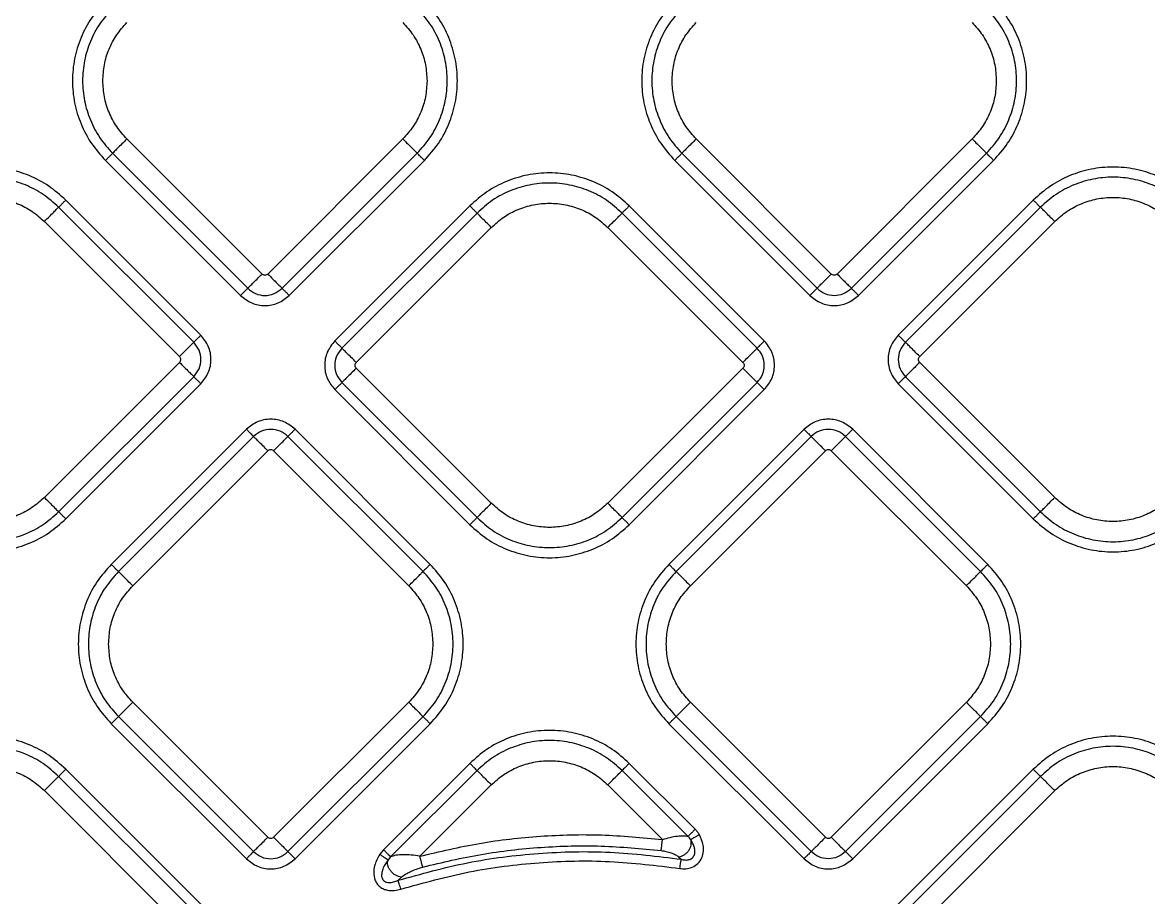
# Model space of a CAD drawing. Extents: x 400 to 501, y 484 to 634.
# Drawn here: x 434.14 to 439.63, y 547.49 to 551.76 of the extents above; entities that cross this region are included whole.
import ezdxf

# ---------------------------------------------------------------- set-up
doc = ezdxf.new("R2010")
doc.units = 0
doc.header["$MEASUREMENT"] = 0
doc.layers.add('DIM', color=3, linetype='Continuous')
doc.layers.add('GEOMETRY', color=3, linetype='Continuous', lineweight=25)

# ---------------------------------------------------------------- blocks, each defined once
blk = doc.blocks.new('2026 GRANDEE')
at = {"layer": 'GEOMETRY', "ltscale": 16}
for p, q in [((-15.1173, -46.3122), (-15.7761, -45.6533)), ((-14.4302, -45.6533), (-15.089, -46.3122)), ((-12.3408, -46.3121), (-12.9996, -45.6533)), ((-11.6537, -45.6533), (-12.3125, -46.3121)), ((-15.8459, -45.7231), (-15.187, -46.3819)), ((-15.0193, -46.3819), (-14.3605, -45.7231)), ((-13.0693, -45.723), (-12.4105, -46.3819)), ((-12.2428, -46.3819), (-11.584, -45.723)), ((-15.8807, -45.7579), (-15.2219, -46.4167)), ((-14.9844, -46.4168), (-14.3256, -45.7579)), ((-13.1042, -45.7579), (-12.4454, -46.4167)), ((-12.2079, -46.4167), (-11.5491, -45.7579)), ((-15.4154, -46.6103), (-16.0742, -45.9514)), ((-11.3555, -45.9514), (-12.0144, -46.6103)), ((-15.4503, -46.6451), (-16.1091, -45.9863)), ((-14.1036, -45.9799), (-14.7624, -46.6388)), ((-14.0687, -46.0148), (-14.7275, -46.6736)), ((-12.7023, -46.6736), (-13.3611, -46.0148)), ((-12.6674, -46.6388), (-13.3263, -45.9799)), ((-11.3207, -45.9863), (-11.9795, -46.6451)), ((-16.1788, -46.056), (-15.52, -46.7149)), ((-11.9098, -46.7149), (-11.251, -46.056)), ((-14.6578, -46.7434), (-13.999, -46.0845)), ((-13.4309, -46.0845), (-12.772, -46.7434)), ((-15.52, -46.7431), (-16.1788, -47.402)), ((-13.999, -47.4305), (-14.6578, -46.7716)), ((-12.772, -46.7716), (-13.4309, -47.4305)), ((-11.251, -47.402), (-11.9098, -46.7431)), ((-16.1091, -47.4717), (-15.4503, -46.8129)), ((-14.7275, -46.8414), (-14.0687, -47.5002)), ((-13.3611, -47.5002), (-12.7023, -46.8414)), ((-11.9795, -46.8129), (-11.3207, -47.4717)), ((-16.0742, -47.5066), (-15.4154, -46.8477)), ((-14.7624, -46.8762), (-14.1036, -47.5351)), ((-13.3263, -47.5351), (-12.6674, -46.8762)), ((-12.0144, -46.8477), (-11.3555, -47.5066)), ((-15.1934, -47.0698), (-15.8522, -47.7286)), ((-15.1585, -47.1046), (-15.8173, -47.7634)), ((-14.332, -47.7634), (-14.9908, -47.1046)), ((-14.2971, -47.7286), (-14.9559, -47.0698)), ((-12.4739, -47.0698), (-13.1327, -47.7286)), ((-12.439, -47.1046), (-13.0979, -47.7635)), ((-11.6125, -47.7635), (-12.2713, -47.1046)), ((-11.5776, -47.7286), (-12.2364, -47.0698)), ((-15.7476, -47.8332), (-15.0888, -47.1743)), ((-15.0605, -47.1743), (-14.4017, -47.8332)), ((-13.0281, -47.8332), (-12.3693, -47.1744)), ((-12.341, -47.1744), (-11.6822, -47.8332)), ((-15.0888, -49.0601), (-15.7476, -48.4013)), ((-14.4017, -48.4013), (-15.0605, -49.0601)), ((-12.3693, -49.0602), (-13.0281, -48.4013)), ((-11.6822, -48.4013), (-12.341, -49.0602)), ((-15.8173, -48.471), (-15.1585, -49.1299)), ((-14.9908, -49.1299), (-14.332, -48.471)), ((-13.0979, -48.4711), (-12.439, -49.1299)), ((-12.2713, -49.1299), (-11.6125, -48.4711)), ((-15.8522, -48.5059), (-15.1934, -49.1647)), ((-14.9559, -49.1647), (-14.2971, -48.5059)), ((-13.1327, -48.5059), (-12.4739, -49.1647)), ((-12.2364, -49.1648), (-11.5776, -48.5059)), ((-14.1035, -48.6994), (-14.5248, -49.1207)), ((-13.0047, -49.021), (-13.3262, -48.6994)), ((-15.4503, -49.4216), (-16.1091, -48.7628)), ((-15.4154, -49.3868), (-16.0743, -48.7279)), ((-14.0687, -48.7343), (-14.4899, -49.1555)), ((-13.0396, -49.0558), (-13.3611, -48.7343)), ((-11.3556, -48.7279), (-12.0144, -49.3868)), ((-11.3207, -48.7628), (-11.9795, -49.4216)), ((-14.3475, -49.1526), (-13.999, -48.804)), ((-13.4308, -48.804), (-13.1642, -49.0707)), ((-16.1789, -48.8325), (-15.52, -49.4914)), ((-11.9098, -49.4914), (-11.251, -48.8325)), ((-14.5248, -49.1207), (-14.5431, -49.1431)), ((-14.4899, -49.1555), (-14.5023, -49.1698)), ((-13.0854, -49.1549), (-13.0726, -49.1673)), ((-14.4536, -49.2697), (-14.4375, -49.2539))]:
    blk.add_line(p, q, dxfattribs=at)
for points in [[(-15.8807, -44.9806), (-15.9047, -45.0075), (-15.9527, -45.0613), (-16.003, -45.1578), (-16.0347, -45.2613), (-16.0452, -45.3693), (-16.0347, -45.4772), (-16.003, -45.5808), (-15.9527, -45.6773), (-15.9047, -45.731), (-15.8807, -45.7579)], [(-15.8459, -45.0155), (-15.8677, -45.04), (-15.9114, -45.0889), (-15.9571, -45.1767), (-15.986, -45.271), (-15.9956, -45.3693), (-15.986, -45.4675), (-15.9571, -45.5618), (-15.9114, -45.6496), (-15.8677, -45.6986), (-15.8459, -45.7231)], [(-14.3605, -45.7231), (-14.3386, -45.6986), (-14.2949, -45.6496), (-14.2492, -45.5618), (-14.2203, -45.4675), (-14.2107, -45.3693), (-14.2203, -45.271), (-14.2492, -45.1767), (-14.2949, -45.0889), (-14.3386, -45.04), (-14.3605, -45.0155)], [(-14.3256, -45.7579), (-14.3016, -45.731), (-14.2536, -45.6773), (-14.2034, -45.5808), (-14.1717, -45.4772), (-14.1611, -45.3693), (-14.1717, -45.2613), (-14.2034, -45.1578), (-14.2536, -45.0613), (-14.3016, -45.0075), (-14.3256, -44.9806)], [(-13.1042, -44.9806), (-13.1282, -45.0075), (-13.1762, -45.0612), (-13.2264, -45.1577), (-13.2582, -45.2613), (-13.2687, -45.3692), (-13.2582, -45.4772), (-13.2264, -45.5807), (-13.1762, -45.6772), (-13.1282, -45.731), (-13.1042, -45.7579)], [(-13.0693, -45.0154), (-13.0912, -45.0399), (-13.1349, -45.0889), (-13.1806, -45.1767), (-13.2095, -45.271), (-13.2191, -45.3692), (-13.2095, -45.4675), (-13.1806, -45.5618), (-13.1349, -45.6496), (-13.0912, -45.6986), (-13.0693, -45.723)], [(-11.584, -45.723), (-11.5621, -45.6986), (-11.5184, -45.6496), (-11.4727, -45.5618), (-11.4438, -45.4675), (-11.4342, -45.3692), (-11.4438, -45.271), (-11.4727, -45.1767), (-11.5184, -45.0889), (-11.5621, -45.0399), (-11.584, -45.0154)], [(-11.5491, -45.7579), (-11.5251, -45.731), (-11.4771, -45.6772), (-11.4269, -45.5807), (-11.3951, -45.4772), (-11.3846, -45.3692), (-11.3951, -45.2613), (-11.4269, -45.1577), (-11.4771, -45.0612), (-11.5251, -45.0075), (-11.5491, -44.9806)], [(-15.8938, -45.3693), (-15.8923, -45.343), (-15.8893, -45.2904), (-15.8653, -45.2147), (-15.8288, -45.1441), (-15.7937, -45.1049), (-15.7761, -45.0852)], [(-14.4302, -45.0852), (-14.4126, -45.1049), (-14.3775, -45.1441), (-14.341, -45.2147), (-14.317, -45.2904), (-14.314, -45.343), (-14.3125, -45.3693)], [(-13.1173, -45.3692), (-13.1158, -45.3429), (-13.1128, -45.2903), (-13.0888, -45.2146), (-13.0523, -45.1441), (-13.0172, -45.1048), (-12.9996, -45.0852)], [(-11.6537, -45.0852), (-11.6361, -45.1048), (-11.601, -45.1441), (-11.5645, -45.2146), (-11.5405, -45.2903), (-11.5375, -45.3429), (-11.536, -45.3692)], [(-15.7761, -45.6533), (-15.7937, -45.6337), (-15.8288, -45.5944), (-15.8653, -45.5239), (-15.8893, -45.4482), (-15.8923, -45.3956), (-15.8938, -45.3693)], [(-14.3125, -45.3693), (-14.314, -45.3956), (-14.317, -45.4482), (-14.341, -45.5239), (-14.3775, -45.5944), (-14.4126, -45.6337), (-14.4302, -45.6533)], [(-12.9996, -45.6533), (-13.0172, -45.6337), (-13.0523, -45.5944), (-13.0888, -45.5238), (-13.1128, -45.4481), (-13.1158, -45.3955), (-13.1173, -45.3692)], [(-11.536, -45.3692), (-11.5375, -45.3955), (-11.5405, -45.4481), (-11.5645, -45.5238), (-11.601, -45.5944), (-11.6361, -45.6337), (-11.6537, -45.6533)], [(-15.7761, -45.6533), (-15.7844, -45.6616), (-15.801, -45.6782), (-15.8226, -45.6998), (-15.8392, -45.7164), (-15.8436, -45.7208), (-15.8459, -45.7231)], [(-14.4302, -45.6533), (-14.4219, -45.6616), (-14.4054, -45.6782), (-14.3837, -45.6998), (-14.3671, -45.7164), (-14.3627, -45.7208), (-14.3605, -45.7231)], [(-12.9996, -45.6533), (-13.0079, -45.6616), (-13.0245, -45.6781), (-13.0461, -45.6998), (-13.0627, -45.7164), (-13.0671, -45.7208), (-13.0693, -45.723)], [(-11.6537, -45.6533), (-11.6454, -45.6616), (-11.6288, -45.6781), (-11.6072, -45.6998), (-11.5906, -45.7164), (-11.5862, -45.7208), (-11.584, -45.723)], [(-15.8807, -45.7579), (-15.8766, -45.7538), (-15.8683, -45.7455), (-15.8575, -45.7347), (-15.8492, -45.7264), (-15.847, -45.7242), (-15.8459, -45.7231)], [(-14.3256, -45.7579), (-14.3297, -45.7538), (-14.338, -45.7455), (-14.3488, -45.7347), (-14.3571, -45.7264), (-14.3594, -45.7242), (-14.3605, -45.7231)], [(-13.1042, -45.7579), (-13.1001, -45.7537), (-13.0918, -45.7455), (-13.081, -45.7346), (-13.0727, -45.7263), (-13.0705, -45.7241), (-13.0693, -45.723)], [(-11.5491, -45.7579), (-11.5532, -45.7537), (-11.5615, -45.7455), (-11.5723, -45.7346), (-11.5806, -45.7263), (-11.5828, -45.7241), (-11.584, -45.723)], [(-16.0742, -45.9514), (-16.1011, -45.9274), (-16.1549, -45.8795), (-16.2514, -45.8292), (-16.3549, -45.7975), (-16.4629, -45.7869), (-16.5709, -45.7975), (-16.6744, -45.8292), (-16.7709, -45.8795), (-16.8247, -45.9274), (-16.8515, -45.9514)], [(-10.5782, -45.9514), (-10.6051, -45.9274), (-10.6589, -45.8795), (-10.7554, -45.8292), (-10.8589, -45.7975), (-10.9669, -45.7869), (-11.0749, -45.7975), (-11.1784, -45.8292), (-11.2749, -45.8795), (-11.3287, -45.9274), (-11.3555, -45.9514)], [(-16.1091, -45.9863), (-16.1336, -45.9645), (-16.1825, -45.9208), (-16.2704, -45.875), (-16.3646, -45.8462), (-16.4629, -45.8366), (-16.5612, -45.8462), (-16.6554, -45.875), (-16.7433, -45.9208), (-16.7922, -45.9645), (-16.8167, -45.9863)], [(-13.3263, -45.9799), (-13.3532, -45.956), (-13.4069, -45.908), (-13.5034, -45.8577), (-13.607, -45.826), (-13.7149, -45.8154), (-13.8229, -45.826), (-13.9264, -45.8577), (-14.0229, -45.908), (-14.0767, -45.956), (-14.1036, -45.9799)], [(-10.6131, -45.9863), (-10.6376, -45.9645), (-10.6865, -45.9208), (-10.7744, -45.875), (-10.8686, -45.8462), (-10.9669, -45.8366), (-11.0652, -45.8462), (-11.1594, -45.875), (-11.2473, -45.9208), (-11.2962, -45.9645), (-11.3207, -45.9863)], [(-13.3611, -46.0148), (-13.3856, -45.993), (-13.4346, -45.9493), (-13.5224, -45.9035), (-13.6166, -45.8747), (-13.7149, -45.8651), (-13.8132, -45.8747), (-13.9075, -45.9035), (-13.9953, -45.9493), (-14.0442, -45.993), (-14.0687, -46.0148)], [(-16.747, -46.056), (-16.7273, -46.0385), (-16.688, -46.0034), (-16.6175, -45.9667), (-16.5418, -45.9435), (-16.4629, -45.9358), (-16.384, -45.9435), (-16.3083, -45.9667), (-16.2378, -46.0034), (-16.1985, -46.0385), (-16.1788, -46.056)], [(-16.0742, -45.9514), (-16.0784, -45.9556), (-16.0867, -45.9639), (-16.0975, -45.9747), (-16.1058, -45.983), (-16.108, -45.9852), (-16.1091, -45.9863)], [(-11.3555, -45.9514), (-11.3514, -45.9556), (-11.3431, -45.9639), (-11.3323, -45.9747), (-11.324, -45.983), (-11.3218, -45.9852), (-11.3207, -45.9863)], [(-11.251, -46.056), (-11.2313, -46.0385), (-11.192, -46.0034), (-11.1215, -45.9667), (-11.0458, -45.9435), (-10.9669, -45.9358), (-10.888, -45.9435), (-10.8123, -45.9667), (-10.7418, -46.0034), (-10.7025, -46.0385), (-10.6828, -46.056)], [(-16.1788, -46.056), (-16.1705, -46.0477), (-16.154, -46.0312), (-16.1323, -46.0095), (-16.1157, -45.9929), (-16.1113, -45.9885), (-16.1091, -45.9863)], [(-14.1036, -45.9799), (-14.0994, -45.9841), (-14.0912, -45.9924), (-14.0803, -46.0032), (-14.072, -46.0115), (-14.0698, -46.0137), (-14.0687, -46.0148)], [(-13.999, -46.0845), (-14.0073, -46.0763), (-14.0238, -46.0597), (-14.0455, -46.038), (-14.0621, -46.0214), (-14.0665, -46.017), (-14.0687, -46.0148)], [(-13.999, -46.0845), (-13.9793, -46.067), (-13.94, -46.0319), (-13.8695, -45.9952), (-13.7938, -45.972), (-13.7149, -45.9643), (-13.636, -45.972), (-13.5603, -45.9952), (-13.4898, -46.0319), (-13.4505, -46.067), (-13.4309, -46.0845)], [(-13.4309, -46.0845), (-13.4226, -46.0763), (-13.406, -46.0597), (-13.3844, -46.038), (-13.3678, -46.0214), (-13.3633, -46.017), (-13.3611, -46.0148)], [(-13.3263, -45.9799), (-13.3304, -45.9841), (-13.3387, -45.9924), (-13.3495, -46.0032), (-13.3578, -46.0115), (-13.36, -46.0137), (-13.3611, -46.0148)], [(-11.251, -46.056), (-11.2592, -46.0477), (-11.2758, -46.0312), (-11.2974, -46.0095), (-11.314, -45.9929), (-11.3185, -45.9885), (-11.3207, -45.9863)], [(-15.187, -46.3819), (-15.1848, -46.3797), (-15.1804, -46.3753), (-15.1638, -46.3587), (-15.1421, -46.337), (-15.1256, -46.3204), (-15.1173, -46.3122)], [(-15.089, -46.3122), (-15.0807, -46.3204), (-15.0642, -46.337), (-15.0425, -46.3587), (-15.0259, -46.3753), (-15.0215, -46.3797), (-15.0193, -46.3819)], [(-12.4105, -46.3819), (-12.4083, -46.3796), (-12.4039, -46.3752), (-12.3873, -46.3586), (-12.3656, -46.337), (-12.3491, -46.3204), (-12.3408, -46.3121)], [(-12.3125, -46.3121), (-12.3042, -46.3204), (-12.2877, -46.337), (-12.266, -46.3586), (-12.2494, -46.3752), (-12.245, -46.3796), (-12.2428, -46.3819)], [(-15.187, -46.3819), (-15.1881, -46.383), (-15.1903, -46.3852), (-15.1986, -46.3935), (-15.2095, -46.4043), (-15.2177, -46.4126), (-15.2219, -46.4167)], [(-14.9844, -46.4167), (-14.9886, -46.4126), (-14.9969, -46.4043), (-15.0077, -46.3935), (-15.016, -46.3852), (-15.0182, -46.383), (-15.0193, -46.3819)], [(-12.4105, -46.3819), (-12.4116, -46.383), (-12.4138, -46.3852), (-12.4221, -46.3935), (-12.433, -46.4043), (-12.4412, -46.4126), (-12.4454, -46.4167)], [(-12.2079, -46.4167), (-12.2121, -46.4126), (-12.2203, -46.4043), (-12.2312, -46.3935), (-12.2395, -46.3852), (-12.2417, -46.383), (-12.2428, -46.3819)], [(-15.4154, -46.6103), (-15.4195, -46.6144), (-15.4278, -46.6227), (-15.4387, -46.6335), (-15.447, -46.6418), (-15.4492, -46.644), (-15.4503, -46.6451)], [(-12.0144, -46.6103), (-12.0102, -46.6144), (-12.002, -46.6227), (-11.9911, -46.6335), (-11.9828, -46.6418), (-11.9806, -46.644), (-11.9795, -46.6451)], [(-15.52, -46.7149), (-15.5117, -46.7066), (-15.4952, -46.69), (-15.4735, -46.6684), (-15.4569, -46.6518), (-15.4525, -46.6473), (-15.4503, -46.6451)], [(-14.7624, -46.6388), (-14.7583, -46.6429), (-14.75, -46.6512), (-14.7392, -46.662), (-14.7309, -46.6703), (-14.7287, -46.6725), (-14.7275, -46.6736)], [(-14.6578, -46.7434), (-14.6661, -46.7351), (-14.6827, -46.7185), (-14.7043, -46.6969), (-14.7209, -46.6803), (-14.7253, -46.6759), (-14.7275, -46.6736)], [(-12.772, -46.7434), (-12.7637, -46.7351), (-12.7472, -46.7185), (-12.7255, -46.6969), (-12.7089, -46.6803), (-12.7045, -46.6759), (-12.7023, -46.6736)], [(-12.6674, -46.6388), (-12.6716, -46.6429), (-12.6799, -46.6512), (-12.6907, -46.662), (-12.699, -46.6703), (-12.7012, -46.6725), (-12.7023, -46.6736)], [(-11.9098, -46.7149), (-11.9181, -46.7066), (-11.9346, -46.69), (-11.9563, -46.6684), (-11.9729, -46.6518), (-11.9773, -46.6473), (-11.9795, -46.6451)], [(-15.52, -46.7431), (-15.5117, -46.7514), (-15.4952, -46.768), (-15.4735, -46.7896), (-15.4569, -46.8062), (-15.4525, -46.8106), (-15.4503, -46.8129)], [(-14.6578, -46.7716), (-14.6661, -46.7799), (-14.6827, -46.7965), (-14.7043, -46.8181), (-14.7209, -46.8347), (-14.7253, -46.8392), (-14.7275, -46.8414)], [(-12.772, -46.7716), (-12.7637, -46.7799), (-12.7472, -46.7965), (-12.7255, -46.8181), (-12.7089, -46.8347), (-12.7045, -46.8392), (-12.7023, -46.8414)], [(-11.9098, -46.7431), (-11.9181, -46.7514), (-11.9346, -46.768), (-11.9563, -46.7896), (-11.9729, -46.8062), (-11.9773, -46.8106), (-11.9795, -46.8129)], [(-15.4154, -46.8477), (-15.4195, -46.8436), (-15.4278, -46.8353), (-15.4387, -46.8245), (-15.447, -46.8162), (-15.4492, -46.814), (-15.4503, -46.8129)], [(-14.7624, -46.8762), (-14.7583, -46.8721), (-14.75, -46.8638), (-14.7392, -46.853), (-14.7309, -46.8447), (-14.7287, -46.8425), (-14.7275, -46.8414)], [(-12.6674, -46.8762), (-12.6716, -46.8721), (-12.6799, -46.8638), (-12.6907, -46.853), (-12.699, -46.8447), (-12.7012, -46.8425), (-12.7023, -46.8414)], [(-12.0144, -46.8477), (-12.0102, -46.8436), (-12.002, -46.8353), (-11.9911, -46.8245), (-11.9828, -46.8162), (-11.9806, -46.814), (-11.9795, -46.8129)], [(-15.1934, -47.0698), (-15.1892, -47.0739), (-15.181, -47.0822), (-15.1701, -47.093), (-15.1618, -47.1013), (-15.1596, -47.1035), (-15.1585, -47.1046)], [(-15.0888, -47.1743), (-15.0971, -47.1661), (-15.1136, -47.1495), (-15.1353, -47.1278), (-15.1519, -47.1113), (-15.1563, -47.1068), (-15.1585, -47.1046)], [(-15.0605, -47.1743), (-15.0522, -47.1661), (-15.0357, -47.1495), (-15.014, -47.1278), (-14.9974, -47.1113), (-14.993, -47.1068), (-14.9908, -47.1046)], [(-14.9559, -47.0698), (-14.9601, -47.0739), (-14.9683, -47.0822), (-14.9792, -47.093), (-14.9875, -47.1013), (-14.9897, -47.1035), (-14.9908, -47.1046)], [(-12.4739, -47.0698), (-12.4697, -47.0739), (-12.4615, -47.0822), (-12.4506, -47.093), (-12.4423, -47.1013), (-12.4401, -47.1035), (-12.439, -47.1046)], [(-12.3693, -47.1744), (-12.3776, -47.1661), (-12.3941, -47.1495), (-12.4158, -47.1279), (-12.4324, -47.1113), (-12.4368, -47.1069), (-12.439, -47.1046)], [(-12.341, -47.1744), (-12.3327, -47.1661), (-12.3162, -47.1495), (-12.2945, -47.1279), (-12.2779, -47.1113), (-12.2735, -47.1069), (-12.2713, -47.1046)], [(-12.2364, -47.0698), (-12.2406, -47.0739), (-12.2489, -47.0822), (-12.2597, -47.093), (-12.268, -47.1013), (-12.2702, -47.1035), (-12.2713, -47.1046)], [(-16.1788, -47.402), (-16.1985, -47.4195), (-16.2378, -47.4546), (-16.3083, -47.4913), (-16.384, -47.5145), (-16.4629, -47.5222), (-16.5418, -47.5145), (-16.6175, -47.4913), (-16.688, -47.4546), (-16.7273, -47.4195), (-16.747, -47.402)], [(-16.1788, -47.402), (-16.1705, -47.4102), (-16.154, -47.4268), (-16.1323, -47.4485), (-16.1157, -47.4651), (-16.1113, -47.4695), (-16.1091, -47.4717)], [(-14.0687, -47.5002), (-14.0665, -47.498), (-14.0621, -47.4936), (-14.0455, -47.477), (-14.0238, -47.4553), (-14.0073, -47.4388), (-13.999, -47.4305)], [(-13.4309, -47.4305), (-13.4505, -47.448), (-13.4898, -47.4831), (-13.5603, -47.5198), (-13.636, -47.543), (-13.7149, -47.5507), (-13.7938, -47.543), (-13.8695, -47.5198), (-13.94, -47.4831), (-13.9793, -47.448), (-13.999, -47.4305)], [(-13.4309, -47.4305), (-13.4226, -47.4388), (-13.406, -47.4553), (-13.3844, -47.477), (-13.3678, -47.4936), (-13.3633, -47.498), (-13.3611, -47.5002)], [(-11.3207, -47.4717), (-11.3185, -47.4695), (-11.314, -47.4651), (-11.2974, -47.4485), (-11.2758, -47.4268), (-11.2592, -47.4102), (-11.251, -47.402)], [(-10.6828, -47.402), (-10.7025, -47.4195), (-10.7418, -47.4546), (-10.8123, -47.4913), (-10.888, -47.5145), (-10.9669, -47.5222), (-11.0458, -47.5145), (-11.1215, -47.4913), (-11.192, -47.4546), (-11.2313, -47.4195), (-11.251, -47.402)], [(-16.8167, -47.4717), (-16.7922, -47.4935), (-16.7433, -47.5372), (-16.6554, -47.583), (-16.5612, -47.6118), (-16.4629, -47.6214), (-16.3646, -47.6118), (-16.2704, -47.583), (-16.1825, -47.5372), (-16.1336, -47.4935), (-16.1091, -47.4717)], [(-16.0742, -47.5066), (-16.0784, -47.5024), (-16.0867, -47.4941), (-16.0975, -47.4833), (-16.1058, -47.475), (-16.108, -47.4728), (-16.1091, -47.4717)], [(-14.0687, -47.5002), (-14.0698, -47.5013), (-14.072, -47.5035), (-14.0803, -47.5118), (-14.0912, -47.5226), (-14.0994, -47.5309), (-14.1036, -47.5351)], [(-14.0687, -47.5002), (-14.0442, -47.522), (-13.9953, -47.5657), (-13.9075, -47.6115), (-13.8132, -47.6403), (-13.7149, -47.6499), (-13.6166, -47.6403), (-13.5224, -47.6115), (-13.4346, -47.5657), (-13.3856, -47.522), (-13.3611, -47.5002)], [(-13.3263, -47.5351), (-13.3304, -47.5309), (-13.3387, -47.5226), (-13.3495, -47.5118), (-13.3578, -47.5035), (-13.36, -47.5013), (-13.3611, -47.5002)], [(-11.3207, -47.4717), (-11.3218, -47.4728), (-11.324, -47.475), (-11.3323, -47.4833), (-11.3431, -47.4941), (-11.3514, -47.5024), (-11.3555, -47.5066)], [(-11.3207, -47.4717), (-11.2962, -47.4935), (-11.2473, -47.5372), (-11.1594, -47.583), (-11.0652, -47.6118), (-10.9669, -47.6214), (-10.8686, -47.6118), (-10.7744, -47.583), (-10.6865, -47.5372), (-10.6376, -47.4935), (-10.6131, -47.4717)], [(-16.8515, -47.5066), (-16.8247, -47.5305), (-16.7709, -47.5785), (-16.6744, -47.6288), (-16.5709, -47.6605), (-16.4629, -47.6711), (-16.3549, -47.6605), (-16.2514, -47.6288), (-16.1549, -47.5785), (-16.1011, -47.5305), (-16.0742, -47.5066)], [(-14.1036, -47.5351), (-14.0767, -47.5591), (-14.0229, -47.607), (-13.9264, -47.6573), (-13.8229, -47.689), (-13.7149, -47.6996), (-13.607, -47.689), (-13.5034, -47.6573), (-13.4069, -47.607), (-13.3532, -47.5591), (-13.3263, -47.5351)], [(-11.3555, -47.5066), (-11.3287, -47.5305), (-11.2749, -47.5785), (-11.1784, -47.6288), (-11.0749, -47.6605), (-10.9669, -47.6711), (-10.8589, -47.6605), (-10.7554, -47.6288), (-10.6589, -47.5785), (-10.6051, -47.5305), (-10.5782, -47.5066)], [(-15.8522, -47.7286), (-15.8762, -47.7555), (-15.9242, -47.8092), (-15.9744, -47.9057), (-16.0062, -48.0093), (-16.0167, -48.1172), (-16.0062, -48.2252), (-15.9744, -48.3287), (-15.9242, -48.4252), (-15.8762, -48.479), (-15.8522, -48.5059)], [(-15.8173, -47.7634), (-15.8392, -47.7879), (-15.8829, -47.8369), (-15.9286, -47.9247), (-15.9575, -48.019), (-15.9671, -48.1172), (-15.9575, -48.2155), (-15.9286, -48.3098), (-15.8829, -48.3976), (-15.8392, -48.4466), (-15.8173, -48.471)], [(-15.8522, -47.7286), (-15.8481, -47.7327), (-15.8398, -47.741), (-15.829, -47.7518), (-15.8207, -47.7601), (-15.8185, -47.7623), (-15.8173, -47.7634)], [(-15.7476, -47.8332), (-15.7559, -47.8249), (-15.7725, -47.8083), (-15.7941, -47.7867), (-15.8107, -47.7701), (-15.8151, -47.7657), (-15.8173, -47.7634)], [(-14.4017, -47.8332), (-14.3934, -47.8249), (-14.3768, -47.8083), (-14.3552, -47.7867), (-14.3386, -47.7701), (-14.3342, -47.7657), (-14.332, -47.7634)], [(-14.2971, -47.7286), (-14.3012, -47.7327), (-14.3095, -47.741), (-14.3203, -47.7518), (-14.3286, -47.7601), (-14.3308, -47.7623), (-14.332, -47.7634)], [(-14.332, -48.471), (-14.3101, -48.4466), (-14.2664, -48.3976), (-14.2207, -48.3098), (-14.1918, -48.2155), (-14.1822, -48.1172), (-14.1918, -48.019), (-14.2207, -47.9247), (-14.2664, -47.8369), (-14.3101, -47.7879), (-14.332, -47.7634)], [(-14.2971, -48.5059), (-14.2731, -48.479), (-14.2251, -48.4252), (-14.1749, -48.3287), (-14.1431, -48.2252), (-14.1326, -48.1172), (-14.1431, -48.0093), (-14.1749, -47.9057), (-14.2251, -47.8092), (-14.2731, -47.7555), (-14.2971, -47.7286)], [(-13.1327, -47.7286), (-13.1567, -47.7555), (-13.2047, -47.8093), (-13.255, -47.9058), (-13.2867, -48.0093), (-13.2972, -48.1173), (-13.2867, -48.2252), (-13.255, -48.3288), (-13.2047, -48.4253), (-13.1567, -48.479), (-13.1327, -48.5059)], [(-13.0979, -47.7635), (-13.1197, -47.788), (-13.1634, -47.8369), (-13.2091, -47.9247), (-13.238, -48.019), (-13.2476, -48.1173), (-13.238, -48.2155), (-13.2091, -48.3098), (-13.1634, -48.3976), (-13.1197, -48.4466), (-13.0979, -48.4711)], [(-13.0979, -47.7635), (-13.099, -47.7624), (-13.1012, -47.7602), (-13.1095, -47.7519), (-13.1203, -47.741), (-13.1286, -47.7328), (-13.1327, -47.7286)], [(-13.0979, -47.7635), (-13.0956, -47.7657), (-13.0912, -47.7701), (-13.0746, -47.7867), (-13.053, -47.8084), (-13.0364, -47.8249), (-13.0281, -47.8332)], [(-11.6822, -47.8332), (-11.6739, -47.8249), (-11.6574, -47.8084), (-11.6357, -47.7867), (-11.6191, -47.7701), (-11.6147, -47.7657), (-11.6125, -47.7635)], [(-11.5776, -47.7286), (-11.5817, -47.7328), (-11.59, -47.741), (-11.6008, -47.7519), (-11.6091, -47.7602), (-11.6114, -47.7624), (-11.6125, -47.7635)], [(-11.6125, -48.4711), (-11.5906, -48.4466), (-11.5469, -48.3976), (-11.5012, -48.3098), (-11.4723, -48.2155), (-11.4627, -48.1173), (-11.4723, -48.019), (-11.5012, -47.9247), (-11.5469, -47.8369), (-11.5906, -47.788), (-11.6125, -47.7635)], [(-11.5776, -48.5059), (-11.5536, -48.479), (-11.5056, -48.4253), (-11.4554, -48.3288), (-11.4237, -48.2252), (-11.4131, -48.1173), (-11.4237, -48.0093), (-11.4554, -47.9058), (-11.5056, -47.8093), (-11.5536, -47.7555), (-11.5776, -47.7286)], [(-15.8653, -48.1172), (-15.8638, -48.0909), (-15.8608, -48.0383), (-15.8368, -47.9626), (-15.8003, -47.8921), (-15.7652, -47.8528), (-15.7476, -47.8332)], [(-14.4017, -47.8332), (-14.3841, -47.8528), (-14.349, -47.8921), (-14.3125, -47.9626), (-14.2885, -48.0383), (-14.2855, -48.0909), (-14.284, -48.1172)], [(-13.1458, -48.1173), (-13.1443, -48.091), (-13.1413, -48.0384), (-13.1173, -47.9627), (-13.0808, -47.8921), (-13.0457, -47.8529), (-13.0281, -47.8332)], [(-11.6822, -47.8332), (-11.6646, -47.8529), (-11.6295, -47.8921), (-11.593, -47.9627), (-11.569, -48.0384), (-11.566, -48.091), (-11.5645, -48.1173)], [(-15.7476, -48.4013), (-15.7652, -48.3817), (-15.8003, -48.3424), (-15.8368, -48.2718), (-15.8608, -48.1961), (-15.8638, -48.1435), (-15.8653, -48.1172)], [(-14.284, -48.1172), (-14.2855, -48.1435), (-14.2885, -48.1961), (-14.3125, -48.2718), (-14.349, -48.3424), (-14.3841, -48.3817), (-14.4017, -48.4013)], [(-13.0281, -48.4013), (-13.0457, -48.3817), (-13.0808, -48.3424), (-13.1173, -48.2719), (-13.1413, -48.1962), (-13.1443, -48.1436), (-13.1458, -48.1173)], [(-11.5645, -48.1173), (-11.566, -48.1436), (-11.569, -48.1962), (-11.593, -48.2719), (-11.6295, -48.3424), (-11.6646, -48.3817), (-11.6822, -48.4013)], [(-15.7476, -48.4013), (-15.7559, -48.4096), (-15.7725, -48.4261), (-15.7941, -48.4478), (-15.8107, -48.4644), (-15.8151, -48.4688), (-15.8173, -48.471)], [(-14.4017, -48.4013), (-14.3934, -48.4096), (-14.3768, -48.4261), (-14.3552, -48.4478), (-14.3386, -48.4644), (-14.3342, -48.4688), (-14.332, -48.471)], [(-13.0281, -48.4013), (-13.0364, -48.4096), (-13.053, -48.4262), (-13.0746, -48.4478), (-13.0912, -48.4644), (-13.0956, -48.4688), (-13.0979, -48.4711)], [(-11.6822, -48.4013), (-11.6739, -48.4096), (-11.6574, -48.4262), (-11.6357, -48.4478), (-11.6191, -48.4644), (-11.6147, -48.4688), (-11.6125, -48.4711)], [(-15.8522, -48.5059), (-15.8481, -48.5017), (-15.8398, -48.4935), (-15.829, -48.4826), (-15.8207, -48.4743), (-15.8185, -48.4721), (-15.8173, -48.471)], [(-14.2971, -48.5059), (-14.3012, -48.5017), (-14.3095, -48.4935), (-14.3203, -48.4826), (-14.3286, -48.4743), (-14.3308, -48.4721), (-14.332, -48.471)], [(-13.1327, -48.5059), (-13.1286, -48.5018), (-13.1203, -48.4935), (-13.1095, -48.4827), (-13.1012, -48.4744), (-13.099, -48.4722), (-13.0979, -48.4711)], [(-11.5776, -48.5059), (-11.5817, -48.5018), (-11.59, -48.4935), (-11.6008, -48.4827), (-11.6091, -48.4744), (-11.6114, -48.4722), (-11.6125, -48.4711)], [(-13.3262, -48.6994), (-13.3531, -48.6754), (-13.4069, -48.6275), (-13.5034, -48.5772), (-13.6069, -48.5455), (-13.7149, -48.5349), (-13.8229, -48.5455), (-13.9264, -48.5772), (-14.0229, -48.6275), (-14.0767, -48.6754), (-14.1035, -48.6994)], [(-16.0743, -48.7279), (-16.1012, -48.704), (-16.1549, -48.656), (-16.2514, -48.6057), (-16.355, -48.574), (-16.4629, -48.5634), (-16.5709, -48.574), (-16.6744, -48.6057), (-16.7709, -48.656), (-16.8247, -48.704), (-16.8516, -48.7279)], [(-13.3611, -48.7343), (-13.3856, -48.7125), (-13.4345, -48.6688), (-13.5224, -48.623), (-13.6166, -48.5942), (-13.7149, -48.5846), (-13.8132, -48.5942), (-13.9074, -48.623), (-13.9953, -48.6688), (-14.0442, -48.7125), (-14.0687, -48.7343)], [(-10.5783, -48.7279), (-10.6052, -48.704), (-10.6589, -48.656), (-10.7554, -48.6057), (-10.859, -48.574), (-10.9669, -48.5634), (-11.0749, -48.574), (-11.1784, -48.6057), (-11.2749, -48.656), (-11.3287, -48.704), (-11.3556, -48.7279)], [(-16.1091, -48.7628), (-16.1336, -48.741), (-16.1826, -48.6973), (-16.2704, -48.6515), (-16.3646, -48.6227), (-16.4629, -48.6131), (-16.5612, -48.6227), (-16.6555, -48.6515), (-16.7433, -48.6973), (-16.7922, -48.741), (-16.8167, -48.7628)], [(-10.6131, -48.7628), (-10.6376, -48.741), (-10.6866, -48.6973), (-10.7744, -48.6515), (-10.8686, -48.6227), (-10.9669, -48.6131), (-11.0652, -48.6227), (-11.1595, -48.6515), (-11.2473, -48.6973), (-11.2962, -48.741), (-11.3207, -48.7628)], [(-14.0687, -48.7343), (-14.0698, -48.7332), (-14.072, -48.731), (-14.0803, -48.7227), (-14.0911, -48.7119), (-14.0994, -48.7036), (-14.1035, -48.6994)], [(-13.999, -48.804), (-13.9793, -48.7865), (-13.94, -48.7514), (-13.8695, -48.7147), (-13.7938, -48.6915), (-13.7149, -48.6838), (-13.636, -48.6915), (-13.5603, -48.7147), (-13.4898, -48.7514), (-13.4505, -48.7865), (-13.4308, -48.804)], [(-13.3262, -48.6994), (-13.3304, -48.7036), (-13.3387, -48.7119), (-13.3495, -48.7227), (-13.3578, -48.731), (-13.36, -48.7332), (-13.3611, -48.7343)], [(-16.747, -48.8325), (-16.7273, -48.815), (-16.688, -48.7799), (-16.6175, -48.7432), (-16.5418, -48.72), (-16.4629, -48.7123), (-16.384, -48.72), (-16.3083, -48.7432), (-16.2378, -48.7799), (-16.1985, -48.815), (-16.1789, -48.8325)], [(-16.1789, -48.8325), (-16.1706, -48.8243), (-16.154, -48.8077), (-16.1324, -48.786), (-16.1158, -48.7694), (-16.1113, -48.765), (-16.1091, -48.7628)], [(-16.0743, -48.7279), (-16.0784, -48.7321), (-16.0867, -48.7404), (-16.0975, -48.7512), (-16.1058, -48.7595), (-16.108, -48.7617), (-16.1091, -48.7628)], [(-14.0687, -48.7343), (-14.0665, -48.7365), (-14.062, -48.7409), (-14.0454, -48.7575), (-14.0238, -48.7792), (-14.0072, -48.7957), (-13.999, -48.804)], [(-13.4308, -48.804), (-13.4225, -48.7957), (-13.406, -48.7792), (-13.3843, -48.7575), (-13.3677, -48.7409), (-13.3633, -48.7365), (-13.3611, -48.7343)], [(-11.3556, -48.7279), (-11.3514, -48.7321), (-11.3432, -48.7404), (-11.3323, -48.7512), (-11.324, -48.7595), (-11.3218, -48.7617), (-11.3207, -48.7628)], [(-11.251, -48.8325), (-11.2593, -48.8243), (-11.2758, -48.8077), (-11.2975, -48.786), (-11.3141, -48.7694), (-11.3185, -48.765), (-11.3207, -48.7628)], [(-11.251, -48.8325), (-11.2313, -48.815), (-11.192, -48.7799), (-11.1215, -48.7432), (-11.0458, -48.72), (-10.9669, -48.7123), (-10.888, -48.72), (-10.8123, -48.7432), (-10.7418, -48.7799), (-10.7025, -48.815), (-10.6829, -48.8325)], [(-13.0047, -49.021), (-13.0089, -49.0251), (-13.0171, -49.0334), (-13.028, -49.0442), (-13.0363, -49.0525), (-13.0385, -49.0547), (-13.0396, -49.0558)], [(-15.1585, -49.1299), (-15.1563, -49.1276), (-15.1519, -49.1232), (-15.1353, -49.1066), (-15.1136, -49.085), (-15.0971, -49.0684), (-15.0888, -49.0601)], [(-15.0605, -49.0601), (-15.0522, -49.0684), (-15.0357, -49.085), (-15.014, -49.1066), (-14.9974, -49.1232), (-14.993, -49.1276), (-14.9908, -49.1299)], [(-14.3475, -49.1526), (-14.2507, -49.1296), (-14.057, -49.0837), (-13.76, -49.0509), (-13.4613, -49.0425), (-13.2632, -49.0613), (-13.1642, -49.0707)], [(-13.1708, -49.1247), (-13.1704, -49.1219), (-13.1697, -49.1163), (-13.1681, -49.1031), (-13.1662, -49.0876), (-13.1649, -49.0763), (-13.1642, -49.0707)], [(-12.3693, -49.0602), (-12.3776, -49.0684), (-12.3941, -49.085), (-12.4158, -49.1067), (-12.4324, -49.1233), (-12.4368, -49.1277), (-12.439, -49.1299)], [(-12.341, -49.0602), (-12.3327, -49.0684), (-12.3162, -49.085), (-12.2945, -49.1067), (-12.2779, -49.1233), (-12.2735, -49.1277), (-12.2713, -49.1299)], [(-15.1585, -49.1299), (-15.1596, -49.131), (-15.1618, -49.1332), (-15.1701, -49.1415), (-15.181, -49.1523), (-15.1892, -49.1606), (-15.1934, -49.1647)], [(-14.9559, -49.1647), (-14.9601, -49.1606), (-14.9683, -49.1523), (-14.9792, -49.1415), (-14.9875, -49.1332), (-14.9897, -49.131), (-14.9908, -49.1299)], [(-14.5248, -49.1207), (-14.5206, -49.1248), (-14.5124, -49.1331), (-14.5015, -49.1439), (-14.4932, -49.1522), (-14.491, -49.1544), (-14.4899, -49.1555)], [(-14.4536, -49.2697), (-14.3414, -49.2386), (-14.1168, -49.1762), (-13.7694, -49.1332), (-13.4195, -49.1245), (-13.1882, -49.153), (-13.0726, -49.1673)], [(-14.3335, -49.2051), (-14.2384, -49.1826), (-14.0481, -49.1375), (-13.7563, -49.1052), (-13.4628, -49.097), (-13.2681, -49.1154), (-13.1708, -49.1247)], [(-12.439, -49.1299), (-12.4401, -49.131), (-12.4423, -49.1332), (-12.4506, -49.1415), (-12.4615, -49.1523), (-12.4697, -49.1606), (-12.4739, -49.1648)], [(-12.2364, -49.1647), (-12.2406, -49.1606), (-12.2489, -49.1523), (-12.2597, -49.1415), (-12.268, -49.1332), (-12.2702, -49.131), (-12.2713, -49.1299)], [(-14.4401, -49.313), (-14.3295, -49.2823), (-14.1083, -49.2209), (-13.7661, -49.1784), (-13.4213, -49.1699), (-13.1935, -49.198), (-13.0796, -49.2121)], [(-14.3335, -49.2051), (-14.3342, -49.2024), (-14.3357, -49.1969), (-14.3391, -49.1841), (-14.3431, -49.169), (-14.346, -49.158), (-14.3475, -49.1526)], [(-13.0796, -49.2121), (-13.0789, -49.2074), (-13.0774, -49.1981), (-13.0754, -49.1852), (-13.0737, -49.1743), (-13.0729, -49.1696), (-13.0726, -49.1673)], [(-14.4401, -49.313), (-14.4415, -49.3084), (-14.4443, -49.2994), (-14.4482, -49.287), (-14.4515, -49.2764), (-14.4529, -49.272), (-14.4536, -49.2697)]]:
    blk.add_open_spline(points, degree=3, dxfattribs=at)
for points, knots in [([(-15.089, -46.3122), (-15.0911, -46.3138), (-15.0952, -46.3171), (-15.1032, -46.3185), (-15.1111, -46.3171), (-15.1152, -46.3138), (-15.1173, -46.3122)], [0, 0, 0, 0, 0.250227, 0.500001, 0.749773, 1, 1, 1, 1]), ([(-12.3125, -46.3121), (-12.3146, -46.3138), (-12.3187, -46.317), (-12.3267, -46.3185), (-12.3346, -46.317), (-12.3387, -46.3138), (-12.3408, -46.3121)], [0, 0, 0, 0, 0.250227, 0.500001, 0.749773, 1, 1, 1, 1]), ([(-15.187, -46.3819), (-15.1748, -46.3916), (-15.1503, -46.411), (-15.1032, -46.4195), (-15.0561, -46.411), (-15.0316, -46.3916), (-15.0193, -46.3819)], [0, 0, 0, 0, 0.249985, 0.499995, 0.750018, 1, 1, 1, 1]), ([(-12.4105, -46.3819), (-12.3983, -46.3916), (-12.3737, -46.411), (-12.3267, -46.4194), (-12.2796, -46.411), (-12.255, -46.3916), (-12.2428, -46.3819)], [0, 0, 0, 0, 0.249985, 0.499995, 0.750018, 1, 1, 1, 1]), ([(-15.2219, -46.4167), (-15.2045, -46.4305), (-15.1698, -46.458), (-15.1032, -46.4699), (-15.0365, -46.458), (-15.0018, -46.4305), (-14.9844, -46.4168)], [0, 0, 0, 0, 0.250039, 0.499994, 0.749965, 1, 1, 1, 1]), ([(-12.4454, -46.4167), (-12.428, -46.4305), (-12.3933, -46.458), (-12.3267, -46.4699), (-12.26, -46.458), (-12.2253, -46.4305), (-12.2079, -46.4167)], [0, 0, 0, 0, 0.250039, 0.499994, 0.749965, 1, 1, 1, 1]), ([(-15.4154, -46.8477), (-15.4017, -46.8304), (-15.3742, -46.7957), (-15.3622, -46.729), (-15.3742, -46.6623), (-15.4017, -46.6276), (-15.4154, -46.6103)], [0, 0, 0, 0, 0.250039, 0.499994, 0.749965, 1, 1, 1, 1]), ([(-12.0144, -46.6103), (-12.0281, -46.6276), (-12.0556, -46.6623), (-12.0676, -46.729), (-12.0556, -46.7957), (-12.0281, -46.8304), (-12.0144, -46.8477)], [0, 0, 0, 0, 0.250039, 0.499994, 0.749965, 1, 1, 1, 1]), ([(-15.4503, -46.8129), (-15.4406, -46.8006), (-15.4211, -46.7761), (-15.4127, -46.729), (-15.4211, -46.6819), (-15.4406, -46.6574), (-15.4503, -46.6451)], [0, 0, 0, 0, 0.249985, 0.499995, 0.750018, 1, 1, 1, 1]), ([(-14.7624, -46.6388), (-14.7762, -46.6561), (-14.8037, -46.6908), (-14.8156, -46.7575), (-14.8037, -46.8242), (-14.7762, -46.8589), (-14.7624, -46.8762)], [0, 0, 0, 0, 0.250039, 0.499994, 0.749965, 1, 1, 1, 1]), ([(-14.7275, -46.6736), (-14.7373, -46.6859), (-14.7567, -46.7104), (-14.7651, -46.7575), (-14.7567, -46.8046), (-14.7373, -46.8291), (-14.7275, -46.8414)], [0, 0, 0, 0, 0.249985, 0.499995, 0.750018, 1, 1, 1, 1]), ([(-12.7023, -46.8414), (-12.6926, -46.8291), (-12.6732, -46.8046), (-12.6647, -46.7575), (-12.6732, -46.7104), (-12.6926, -46.6859), (-12.7023, -46.6736)], [0, 0, 0, 0, 0.249985, 0.499995, 0.750018, 1, 1, 1, 1]), ([(-12.6674, -46.8762), (-12.6537, -46.8589), (-12.6262, -46.8242), (-12.6143, -46.7575), (-12.6262, -46.6908), (-12.6537, -46.6561), (-12.6674, -46.6388)], [0, 0, 0, 0, 0.250039, 0.499994, 0.749965, 1, 1, 1, 1]), ([(-11.9795, -46.6451), (-11.9892, -46.6574), (-12.0087, -46.6819), (-12.0171, -46.729), (-12.0087, -46.7761), (-11.9892, -46.8006), (-11.9795, -46.8129)], [0, 0, 0, 0, 0.249985, 0.499995, 0.750018, 1, 1, 1, 1]), ([(-15.52, -46.7149), (-15.5184, -46.7169), (-15.5151, -46.7211), (-15.5136, -46.729), (-15.5151, -46.7369), (-15.5184, -46.7411), (-15.52, -46.7431)], [0, 0, 0, 0, 0.250227, 0.500001, 0.749773, 1, 1, 1, 1]), ([(-11.9098, -46.7431), (-11.9114, -46.7411), (-11.9147, -46.7369), (-11.9161, -46.729), (-11.9147, -46.7211), (-11.9114, -46.7169), (-11.9098, -46.7149)], [0, 0, 0, 0, 0.250227, 0.500001, 0.749773, 1, 1, 1, 1]), ([(-14.6578, -46.7716), (-14.6595, -46.7696), (-14.6627, -46.7654), (-14.6642, -46.7575), (-14.6627, -46.7496), (-14.6595, -46.7454), (-14.6578, -46.7434)], [0, 0, 0, 0, 0.250227, 0.500001, 0.749773, 1, 1, 1, 1]), ([(-12.772, -46.7434), (-12.7704, -46.7454), (-12.7671, -46.7496), (-12.7657, -46.7575), (-12.7671, -46.7654), (-12.7704, -46.7696), (-12.772, -46.7716)], [0, 0, 0, 0, 0.250227, 0.500001, 0.749773, 1, 1, 1, 1]), ([(-14.9559, -47.0698), (-14.9733, -47.056), (-15.008, -47.0285), (-15.0746, -47.0166), (-15.1413, -47.0285), (-15.176, -47.056), (-15.1934, -47.0698)], [0, 0, 0, 0, 0.250039, 0.499994, 0.749965, 1, 1, 1, 1]), ([(-12.2364, -47.0698), (-12.2538, -47.056), (-12.2885, -47.0285), (-12.3552, -47.0166), (-12.4218, -47.0285), (-12.4565, -47.056), (-12.4739, -47.0698)], [0, 0, 0, 0, 0.250039, 0.499994, 0.749965, 1, 1, 1, 1]), ([(-14.9908, -47.1046), (-15.003, -47.0949), (-15.0276, -47.0755), (-15.0747, -47.0671), (-15.1217, -47.0755), (-15.1463, -47.0949), (-15.1585, -47.1046)], [0, 0, 0, 0, 0.2499848, 0.4999945, 0.7500184, 1, 1, 1, 1]), ([(-12.2713, -47.1046), (-12.2836, -47.0949), (-12.3081, -47.0755), (-12.3552, -47.0671), (-12.4023, -47.0755), (-12.4268, -47.0949), (-12.439, -47.1046)], [0, 0, 0, 0, 0.249985, 0.499995, 0.750018, 1, 1, 1, 1]), ([(-15.0888, -47.1743), (-15.0867, -47.1727), (-15.0826, -47.1694), (-15.0747, -47.168), (-15.0667, -47.1694), (-15.0626, -47.1727), (-15.0605, -47.1743)], [0, 0, 0, 0, 0.2502271, 0.500001, 0.7497726, 1, 1, 1, 1]), ([(-12.3693, -47.1744), (-12.3672, -47.1727), (-12.3631, -47.1695), (-12.3552, -47.168), (-12.3472, -47.1695), (-12.3431, -47.1727), (-12.341, -47.1744)], [0, 0, 0, 0, 0.250227, 0.500001, 0.749773, 1, 1, 1, 1]), ([(-12.9843, -49.0475), (-12.9873, -49.0426), (-12.9933, -49.0331), (-13.001, -49.0249), (-13.0047, -49.021)], [0, 0, 0, 0, 0.511197, 1, 1, 1, 1]), ([(-15.0605, -49.0601), (-15.0626, -49.0618), (-15.0667, -49.065), (-15.0747, -49.0665), (-15.0826, -49.065), (-15.0867, -49.0618), (-15.0888, -49.0601)], [0, 0, 0, 0, 0.250227, 0.500001, 0.749773, 1, 1, 1, 1]), ([(-13.1642, -49.0707), (-13.1515, -49.0669), (-13.1262, -49.0595), (-13.0906, -49.0534), (-13.059, -49.0512), (-13.0461, -49.0542), (-13.0396, -49.0558)], [0, 0, 0, 0, 0.247027, 0.492213, 0.741284, 1, 1, 1, 1]), ([(-13.0854, -49.1549), (-13.0808, -49.1541), (-13.0717, -49.1525), (-13.0582, -49.1459), (-13.046, -49.1366), (-13.0359, -49.1249), (-13.0284, -49.1117), (-13.0242, -49.0978), (-13.0231, -49.084), (-13.0254, -49.0759), (-13.0265, -49.0718)], [0, 0, 0, 0, 0.125003, 0.250005, 0.375007, 0.500002, 0.625002, 0.749997, 0.874997, 1, 1, 1, 1]), ([(-13.0796, -49.2121), (-13.0699, -49.213), (-13.0497, -49.2149), (-13.0183, -49.2077), (-12.9894, -49.1895), (-12.9701, -49.1608), (-12.9629, -49.1292), (-12.9646, -49.09), (-12.9765, -49.0642), (-12.9843, -49.0475)], [0, 0, 0, 0, 0.1187593, 0.2468718, 0.3861225, 0.5267076, 0.6568979, 0.7769714, 1, 1, 1, 1]), ([(-13.0726, -49.1673), (-13.0664, -49.1688), (-13.0541, -49.1717), (-13.0378, -49.1706), (-13.0257, -49.166), (-13.0178, -49.1604), (-13.0117, -49.1528), (-13.0066, -49.1409), (-13.0054, -49.1246), (-13.0104, -49.0994), (-13.0201, -49.0829), (-13.0265, -49.0718)], [0, 0, 0, 0, 0.126043, 0.250543, 0.312352, 0.373737, 0.435053, 0.496694, 0.620864, 0.746678, 1, 1, 1, 1]), ([(-13.0265, -49.0718), (-13.0284, -49.0689), (-13.0323, -49.0632), (-13.0372, -49.0583), (-13.0396, -49.0558)], [0, 0, 0, 0, 0.502066, 1, 1, 1, 1]), ([(-12.9843, -49.0475), (-12.9891, -49.0503), (-12.9989, -49.0559), (-13.0118, -49.0633), (-13.0219, -49.0692), (-13.025, -49.0709), (-13.0265, -49.0718)], [0, 0, 0, 0, 0.249997, 0.500001, 0.750004, 1, 1, 1, 1]), ([(-12.341, -49.0602), (-12.3431, -49.0618), (-12.3472, -49.0651), (-12.3552, -49.0665), (-12.3631, -49.0651), (-12.3672, -49.0618), (-12.3693, -49.0602)], [0, 0, 0, 0, 0.250227, 0.500001, 0.749773, 1, 1, 1, 1]), ([(-15.1585, -49.1299), (-15.1463, -49.1396), (-15.1217, -49.159), (-15.0747, -49.1674), (-15.0276, -49.159), (-15.003, -49.1396), (-14.9908, -49.1299)], [0, 0, 0, 0, 0.2499848, 0.4999945, 0.7500184, 1, 1, 1, 1]), ([(-14.5431, -49.1431), (-14.5531, -49.1613), (-14.5683, -49.1892), (-14.5742, -49.2331), (-14.5696, -49.2635), (-14.5572, -49.287), (-14.5426, -49.3023), (-14.5249, -49.3127), (-14.5011, -49.3199), (-14.472, -49.3211), (-14.4504, -49.3156), (-14.4401, -49.313)], [0, 0, 0, 0, 0.219884, 0.338113, 0.469567, 0.543116, 0.619661, 0.69347, 0.761857, 0.885552, 1, 1, 1, 1]), ([(-14.5431, -49.1431), (-14.5384, -49.1462), (-14.529, -49.1523), (-14.5166, -49.1605), (-14.5068, -49.1669), (-14.5038, -49.1689), (-14.5023, -49.1698)], [0, 0, 0, 0, 0.249997, 0.5, 0.750003, 1, 1, 1, 1]), ([(-14.3475, -49.1526), (-14.3617, -49.1504), (-14.389, -49.1462), (-14.4157, -49.1452), (-14.4407, -49.1455), (-14.4662, -49.1471), (-14.4819, -49.1527), (-14.4899, -49.1555)], [0, 0, 0, 0, 0.247019, 0.476721, 0.492023, 0.740477, 1, 1, 1, 1]), ([(-13.1708, -49.1247), (-13.1624, -49.126), (-13.1453, -49.1287), (-13.1216, -49.1358), (-13.0998, -49.1443), (-13.0901, -49.1514), (-13.0854, -49.1549)], [0, 0, 0, 0, 0.249119, 0.505432, 0.760009, 1, 1, 1, 1]), ([(-12.2713, -49.1299), (-12.2836, -49.1396), (-12.3081, -49.159), (-12.3552, -49.1675), (-12.4023, -49.159), (-12.4268, -49.1396), (-12.439, -49.1299)], [0, 0, 0, 0, 0.2499888, 0.499995, 0.7500111, 1, 1, 1, 1]), ([(-15.1934, -49.1647), (-15.176, -49.1785), (-15.1413, -49.206), (-15.0747, -49.2179), (-15.008, -49.206), (-14.9733, -49.1785), (-14.9559, -49.1647)], [0, 0, 0, 0, 0.250039, 0.499994, 0.749965, 1, 1, 1, 1]), ([(-14.5023, -49.1698), (-14.511, -49.1827), (-14.524, -49.202), (-14.5335, -49.2316), (-14.5348, -49.2515), (-14.5299, -49.2646), (-14.5251, -49.2709), (-14.5191, -49.276), (-14.51, -49.28), (-14.4944, -49.2817), (-14.475, -49.2786), (-14.4608, -49.2727), (-14.4536, -49.2697)], [0, 0, 0, 0, 0.25245, 0.378193, 0.502597, 0.564112, 0.594851, 0.625595, 0.6871, 0.749226, 0.874158, 1, 1, 1, 1]), ([(-14.4375, -49.2539), (-14.4421, -49.2533), (-14.4513, -49.2522), (-14.4655, -49.2457), (-14.4788, -49.2362), (-14.4902, -49.2241), (-14.4988, -49.2103), (-14.504, -49.1959), (-14.5056, -49.1818), (-14.5034, -49.1738), (-14.5023, -49.1698)], [0, 0, 0, 0, 0.125001, 0.250003, 0.375002, 0.5, 0.624998, 0.749997, 0.874999, 1, 1, 1, 1]), ([(-12.4739, -49.1647), (-12.4565, -49.1785), (-12.4218, -49.206), (-12.3552, -49.2179), (-12.2885, -49.206), (-12.2538, -49.1785), (-12.2364, -49.1648)], [0, 0, 0, 0, 0.250033, 0.500005, 0.749962, 1, 1, 1, 1]), ([(-14.4375, -49.2539), (-14.4312, -49.2491), (-14.4184, -49.2391), (-14.3833, -49.2214), (-14.3534, -49.2116), (-14.3335, -49.2051)], [0, 0, 0, 0, 0.23903, 0.49367, 1, 1, 1, 1])]:
    blk.add_open_spline(points, degree=3, knots=knots, dxfattribs=at)

msp = doc.modelspace()

# ---------------------------------------------------------------- block references
at = {"layer": 'DIM'}
msp.add_blockref('2026 GRANDEE', (450.4248, 596.8403), dxfattribs=at)

doc.saveas('drawing.dxf')
